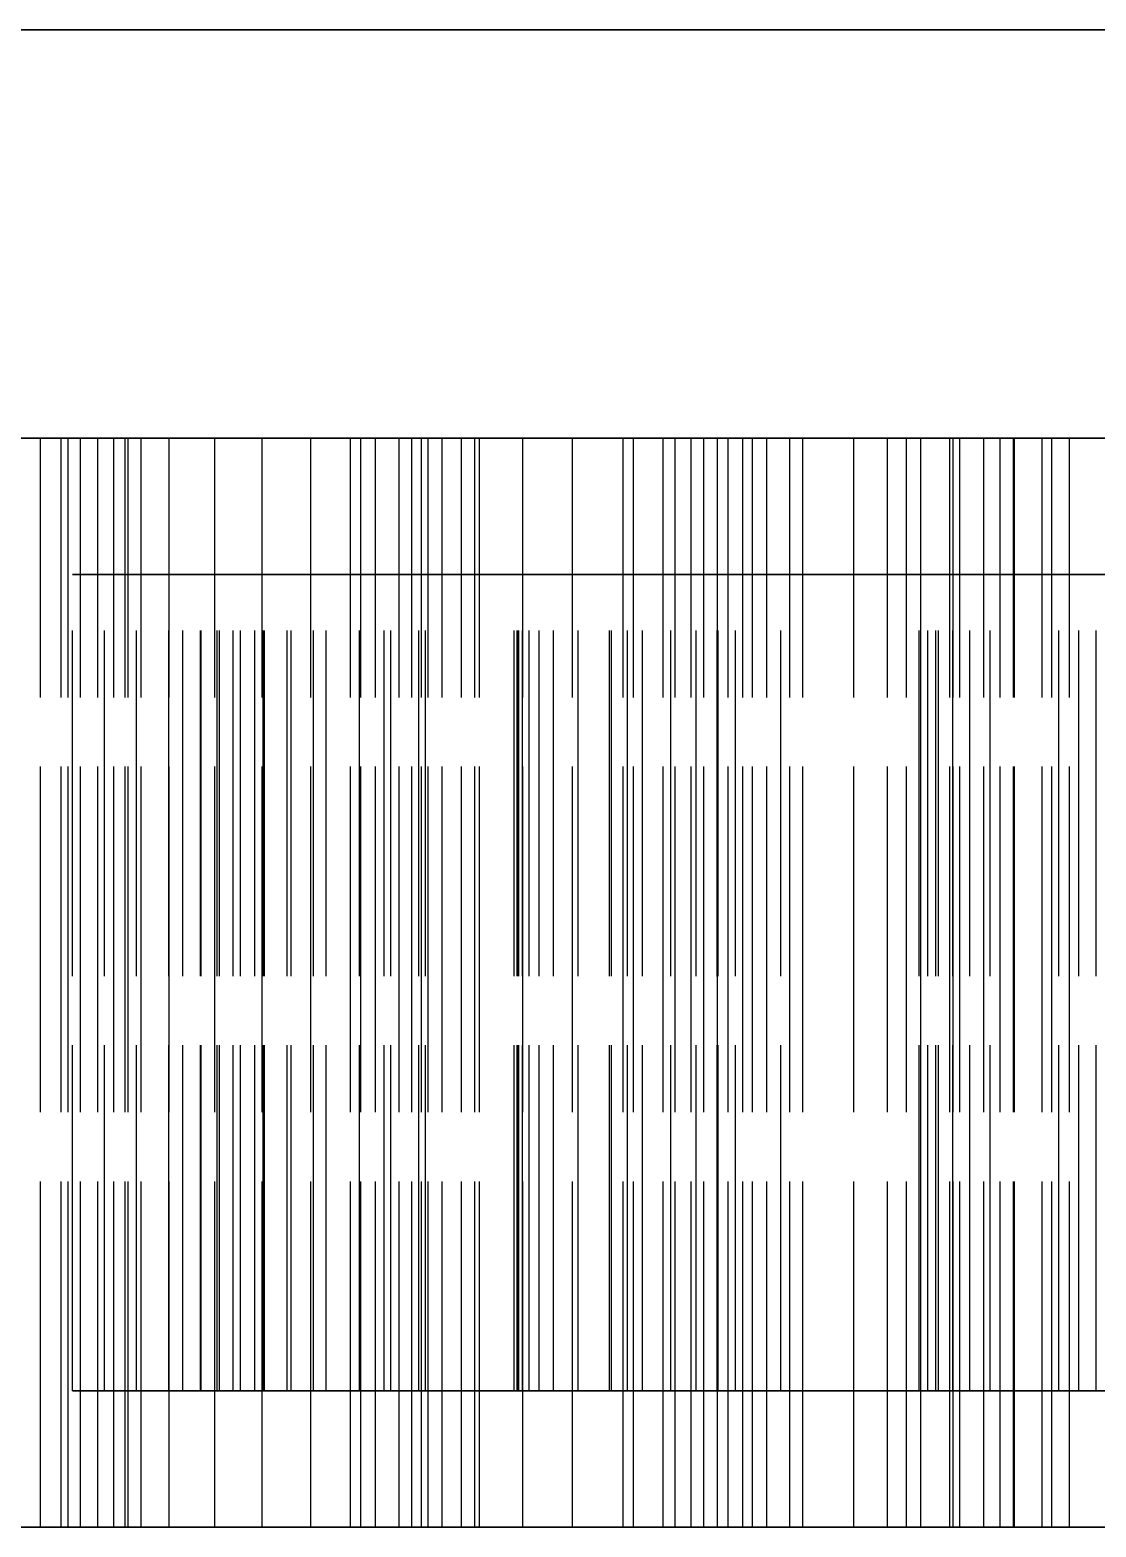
# Model space of a CAD drawing. Header units: millimetres. Extents: x -31 to 125, y -47 to 96.
# Drawn here: x 10.35 to 14.26, y 88.62 to 94.12 of the extents above; entities that cross this region are included whole.
import ezdxf

# ---------------------------------------------------------------- set-up
doc = ezdxf.new("R2010")
doc.units = ezdxf.units.MM
doc.linetypes.add('DASHED', pattern=[1.524, 1.27, -0.254])
doc.layers.add('HIDDEN', color=8, linetype='DASHED')
doc.layers.add('VISIBLE', color=7, linetype='CONTINUOUS')

msp = doc.modelspace()

# ---------------------------------------------------------------- linework, layer by layer
at = {"layer": 'HIDDEN'}
for points in [[(4.95238, 94.11735), (5.71429, 94.11735), (6.47619, 94.11735), (7.2381, 94.11735), (8, 94.11735), (8.7619, 94.11735), (9.52381, 94.11735), (10.28571, 94.11735), (11.04762, 94.11735), (11.80952, 94.11735), (12.57143, 94.11735), (13.33333, 94.11735), (14.09524, 94.11735), (14.85714, 94.11735), (15.61905, 94.11735), (16.38095, 94.11735), (17.14286, 94.11735), (17.90476, 94.11735)], [(19.125, 92.61735), (18.51786, 92.61735), (17.91071, 92.61735), (17.30357, 92.61735), (16.69643, 92.61735), (16.08929, 92.61735), (15.48214, 92.61735), (14.875, 92.61735), (14.26786, 92.61735), (13.66071, 92.61735), (13.05357, 92.61735), (12.44643, 92.61735), (11.83929, 92.61735), (11.23214, 92.61735), (10.625, 92.61735), (10.01786, 92.61735), (9.41071, 92.61735), (8.80357, 92.61735), (8.19643, 92.61735), (7.58929, 92.61735), (6.98214, 92.61735), (6.375, 92.61735), (5.76786, 92.61735), (5.16071, 92.61735)], [(5.16071, 92.61735), (5.76786, 92.61735), (6.375, 92.61735), (6.98214, 92.61735), (7.58929, 92.61735), (8.19643, 92.61735), (8.80357, 92.61735), (9.41071, 92.61735), (10.01786, 92.61735), (10.625, 92.61735), (11.23214, 92.61735), (11.83929, 92.61735), (12.44643, 92.61735), (13.05357, 92.61735), (13.66071, 92.61735), (14.26786, 92.61735), (14.875, 92.61735), (15.48214, 92.61735), (16.08929, 92.61735), (16.69643, 92.61735), (17.30357, 92.61735), (17.91071, 92.61735), (18.51786, 92.61735), (19.125, 92.61735)], [(18.50794, 92.61735), (17.80952, 92.61735), (17.11111, 92.61735), (16.4127, 92.61735), (15.71429, 92.61735), (15.01587, 92.61735), (14.31746, 92.61735), (13.61905, 92.61735), (12.92063, 92.61735), (12.22222, 92.61735), (11.52381, 92.61735), (10.8254, 92.61735), (10.12698, 92.61735), (9.42857, 92.61735), (8.73016, 92.61735), (8.03175, 92.61735), (7.33333, 92.61735), (6.63492, 92.61735), (5.93651, 92.61735), (5.2381, 92.61735)], [(5.2381, 92.61735), (5.93651, 92.61735), (6.63492, 92.61735), (7.33333, 92.61735), (8.03175, 92.61735), (8.73016, 92.61735), (9.42857, 92.61735), (10.12698, 92.61735), (10.8254, 92.61735), (11.52381, 92.61735), (12.22222, 92.61735), (12.92063, 92.61735), (13.61905, 92.61735), (14.31746, 92.61735), (15.01587, 92.61735), (15.71429, 92.61735), (16.4127, 92.61735), (17.11111, 92.61735), (17.80952, 92.61735), (18.50794, 92.61735)], [(10.48689, 92.61735), (10.30746, 92.61735)], [(10.30746, 92.61735), (10.48689, 92.61735)], [(10.69586, 92.61735), (10.3845, 92.61735)], [(10.3845, 92.61735), (10.46131, 92.61735)], [(10.46131, 92.61735), (10.3845, 92.61735)], [(10.3845, 92.61735), (10.69586, 92.61735)], [(10.3845, 88.61735), (10.3845, 92.61735)], [(10.3845, 88.61735), (10.3845, 92.61735)], [(10.46131, 92.61735), (10.53155, 92.61735)], [(10.53155, 92.61735), (10.46131, 92.61735)], [(10.46131, 88.61735), (10.46131, 92.61735)], [(10.46131, 88.61735), (10.46131, 92.61735)], [(10.75501, 92.61735), (10.48689, 92.61735)], [(10.48689, 92.61735), (10.75501, 92.61735)], [(10.48689, 88.61735), (10.48689, 92.61735)], [(10.48689, 88.61735), (10.48689, 92.61735)], [(10.53155, 92.61735), (10.59574, 92.61735)], [(10.59574, 92.61735), (10.53155, 92.61735)], [(10.53155, 88.61735), (10.53155, 92.61735)], [(10.53155, 88.61735), (10.53155, 92.61735)], [(10.59574, 92.61735), (10.65423, 92.61735)], [(10.65423, 92.61735), (10.59574, 92.61735)], [(10.59574, 88.61735), (10.59574, 92.61735)], [(10.59574, 88.61735), (10.59574, 92.61735)], [(10.65423, 92.61735), (10.70725, 92.61735)], [(10.70725, 92.61735), (10.65423, 92.61735)], [(10.65423, 88.61735), (10.65423, 92.61735)], [(10.65423, 88.61735), (10.65423, 92.61735)], [(10.85766, 92.61735), (10.69586, 92.61735)], [(10.69586, 92.61735), (10.85766, 92.61735)], [(10.69586, 88.61735), (10.69586, 92.61735)], [(10.69586, 88.61735), (10.69586, 92.61735)], [(10.70725, 92.61735), (10.75501, 92.61735)], [(10.75501, 92.61735), (10.70725, 92.61735)], [(10.70725, 88.61735), (10.70725, 92.61735)], [(10.70725, 88.61735), (10.70725, 92.61735)], [(10.75501, 88.61735), (10.75501, 92.61735)], [(10.75501, 88.61735), (10.75501, 92.61735)], [(11.02562, 92.61735), (10.85766, 92.61735)], [(10.85766, 92.61735), (11.02562, 92.61735)], [(10.85766, 88.61735), (10.85766, 92.61735)], [(10.85766, 88.61735), (10.85766, 92.61735)], [(11.19915, 92.61735), (11.02562, 92.61735)], [(11.02562, 92.61735), (11.19915, 92.61735)], [(11.02562, 88.61735), (11.02562, 92.61735)], [(11.02562, 88.61735), (11.02562, 92.61735)], [(11.3778, 92.61735), (11.19915, 92.61735)], [(11.19915, 92.61735), (11.3778, 92.61735)], [(11.19915, 88.61735), (11.19915, 92.61735)], [(11.19915, 88.61735), (11.19915, 92.61735)], [(11.56124, 92.61735), (11.3778, 92.61735)], [(11.3778, 92.61735), (11.56124, 92.61735)], [(11.3778, 88.61735), (11.3778, 92.61735)], [(11.3778, 88.61735), (11.3778, 92.61735)], [(11.80947, 92.61735), (11.5233, 92.61735)], [(11.5233, 92.61735), (11.61629, 92.61735)], [(11.61629, 92.61735), (11.5233, 92.61735)], [(11.5233, 92.61735), (11.80947, 92.61735)], [(11.5233, 88.61735), (11.5233, 92.61735)], [(11.5233, 88.61735), (11.5233, 92.61735)], [(11.7492, 92.61735), (11.56124, 92.61735)], [(11.56124, 92.61735), (11.7492, 92.61735)], [(11.56124, 88.61735), (11.56124, 92.61735)], [(11.56124, 88.61735), (11.56124, 92.61735)], [(11.61629, 92.61735), (11.70321, 92.61735)], [(11.70321, 92.61735), (11.61629, 92.61735)], [(11.61629, 88.61735), (11.61629, 92.61735)], [(11.61629, 88.61735), (11.61629, 92.61735)], [(11.70321, 92.61735), (11.78452, 92.61735)], [(11.78452, 92.61735), (11.70321, 92.61735)], [(11.70321, 88.61735), (11.70321, 92.61735)], [(11.70321, 88.61735), (11.70321, 92.61735)], [(11.99749, 92.61735), (11.7492, 92.61735)], [(11.7492, 92.61735), (11.99749, 92.61735)], [(11.7492, 88.61735), (11.7492, 92.61735)], [(11.7492, 88.61735), (11.7492, 92.61735)], [(11.78452, 92.61735), (11.86054, 92.61735)], [(11.86054, 92.61735), (11.78452, 92.61735)], [(11.78452, 88.61735), (11.78452, 92.61735)], [(11.78452, 88.61735), (11.78452, 92.61735)], [(11.98058, 92.61735), (11.80947, 92.61735)], [(11.80947, 92.61735), (11.98058, 92.61735)], [(11.80947, 88.61735), (11.80947, 92.61735)], [(11.80947, 88.61735), (11.80947, 92.61735)], [(11.86054, 92.61735), (11.93147, 92.61735)], [(11.93147, 92.61735), (11.86054, 92.61735)], [(11.86054, 88.61735), (11.86054, 92.61735)], [(11.86054, 88.61735), (11.86054, 92.61735)], [(11.93147, 92.61735), (11.99749, 92.61735)], [(11.99749, 92.61735), (11.93147, 92.61735)], [(11.93147, 88.61735), (11.93147, 92.61735)], [(11.93147, 88.61735), (11.93147, 92.61735)], [(12.15732, 92.61735), (11.98058, 92.61735)], [(11.98058, 92.61735), (12.15732, 92.61735)], [(11.98058, 88.61735), (11.98058, 92.61735)], [(11.98058, 88.61735), (11.98058, 92.61735)], [(11.99749, 88.61735), (11.99749, 92.61735)], [(11.99749, 88.61735), (11.99749, 92.61735)], [(12.33912, 92.61735), (12.15732, 92.61735)], [(12.15732, 92.61735), (12.33912, 92.61735)], [(12.15732, 88.61735), (12.15732, 92.61735)], [(12.15732, 88.61735), (12.15732, 92.61735)], [(12.52558, 92.61735), (12.33912, 92.61735)], [(12.33912, 92.61735), (12.52558, 92.61735)], [(12.33912, 88.61735), (12.33912, 92.61735)], [(12.33912, 88.61735), (12.33912, 92.61735)], [(12.71638, 92.61735), (12.52558, 92.61735)], [(12.52558, 92.61735), (12.71638, 92.61735)], [(12.52558, 88.61735), (12.52558, 92.61735)], [(12.52558, 88.61735), (12.52558, 92.61735)], [(12.82233, 92.61735), (12.56378, 92.61735)], [(12.56378, 92.61735), (12.67217, 92.61735)], [(12.67217, 92.61735), (12.56378, 92.61735)], [(12.56378, 92.61735), (12.82233, 92.61735)], [(12.56378, 88.61735), (12.56378, 92.61735)], [(12.56378, 88.61735), (12.56378, 92.61735)], [(12.67217, 92.61735), (12.77503, 92.61735)], [(12.77503, 92.61735), (12.67217, 92.61735)], [(12.67217, 88.61735), (12.67217, 92.61735)], [(12.67217, 88.61735), (12.67217, 92.61735)], [(12.91126, 92.61735), (12.71638, 92.61735)], [(12.71638, 92.61735), (12.91126, 92.61735)], [(12.71638, 88.61735), (12.71638, 92.61735)], [(12.71638, 88.61735), (12.71638, 92.61735)], [(12.77503, 92.61735), (12.87276, 92.61735)], [(12.87276, 92.61735), (12.77503, 92.61735)], [(12.77503, 88.61735), (12.77503, 92.61735)], [(12.77503, 88.61735), (12.77503, 92.61735)], [(13.00129, 92.61735), (12.82233, 92.61735)], [(12.82233, 92.61735), (13.00129, 92.61735)], [(12.82233, 88.61735), (12.82233, 92.61735)], [(12.82233, 88.61735), (12.82233, 92.61735)], [(12.87276, 92.61735), (12.96565, 92.61735)], [(12.96565, 92.61735), (12.87276, 92.61735)], [(12.87276, 88.61735), (12.87276, 92.61735)], [(12.87276, 88.61735), (12.87276, 92.61735)], [(13.13762, 92.61735), (12.91126, 92.61735)], [(12.91126, 92.61735), (13.13762, 92.61735)], [(12.91126, 88.61735), (12.91126, 92.61735)], [(12.91126, 88.61735), (12.91126, 92.61735)], [(12.96565, 92.61735), (13.05389, 92.61735)], [(13.05389, 92.61735), (12.96565, 92.61735)], [(12.96565, 88.61735), (12.96565, 92.61735)], [(12.96565, 88.61735), (12.96565, 92.61735)], [(13.18529, 92.61735), (13.00129, 92.61735)], [(13.00129, 92.61735), (13.18529, 92.61735)], [(13.00129, 88.61735), (13.00129, 92.61735)], [(13.00129, 88.61735), (13.00129, 92.61735)], [(13.05389, 92.61735), (13.13762, 92.61735)], [(13.13762, 92.61735), (13.05389, 92.61735)], [(13.05389, 88.61735), (13.05389, 92.61735)], [(13.05389, 88.61735), (13.05389, 92.61735)], [(13.13762, 88.61735), (13.13762, 92.61735)], [(13.13762, 88.61735), (13.13762, 92.61735)], [(13.37382, 92.61735), (13.18529, 92.61735)], [(13.18529, 92.61735), (13.37382, 92.61735)], [(13.18529, 88.61735), (13.18529, 92.61735)], [(13.18529, 88.61735), (13.18529, 92.61735)], [(13.5665, 92.61735), (13.37382, 92.61735)], [(13.37382, 92.61735), (13.5665, 92.61735)], [(13.37382, 88.61735), (13.37382, 92.61735)], [(13.37382, 88.61735), (13.37382, 92.61735)], [(13.72579, 92.61735), (13.49708, 92.61735)], [(13.49708, 92.61735), (13.61993, 92.61735)], [(13.61993, 92.61735), (13.49708, 92.61735)], [(13.49708, 92.61735), (13.72579, 92.61735)], [(13.49708, 88.61735), (13.49708, 92.61735)], [(13.49708, 88.61735), (13.49708, 92.61735)], [(13.76303, 92.61735), (13.5665, 92.61735)], [(13.5665, 92.61735), (13.76303, 92.61735)], [(13.5665, 88.61735), (13.5665, 92.61735)], [(13.5665, 88.61735), (13.5665, 92.61735)], [(13.61993, 92.61735), (13.73785, 92.61735)], [(13.73785, 92.61735), (13.61993, 92.61735)], [(13.61993, 88.61735), (13.61993, 92.61735)], [(13.61993, 88.61735), (13.61993, 92.61735)], [(13.91108, 92.61735), (13.72579, 92.61735)], [(13.72579, 92.61735), (13.91108, 92.61735)], [(13.72579, 88.61735), (13.72579, 92.61735)], [(13.72579, 88.61735), (13.72579, 92.61735)], [(13.73785, 92.61735), (13.85118, 92.61735)], [(13.85118, 92.61735), (13.73785, 92.61735)], [(13.73785, 88.61735), (13.73785, 92.61735)], [(13.73785, 88.61735), (13.73785, 92.61735)], [(13.96318, 92.61735), (13.76303, 92.61735)], [(13.76303, 92.61735), (13.96318, 92.61735)], [(13.76303, 88.61735), (13.76303, 92.61735)], [(13.76303, 88.61735), (13.76303, 92.61735)], [(13.85118, 92.61735), (13.96016, 92.61735)], [(13.96016, 92.61735), (13.85118, 92.61735)], [(13.85118, 88.61735), (13.85118, 92.61735)], [(13.85118, 88.61735), (13.85118, 92.61735)], [(14.10078, 92.61735), (13.91108, 92.61735)], [(13.91108, 92.61735), (14.10078, 92.61735)], [(13.91108, 88.61735), (13.91108, 92.61735)], [(13.91108, 88.61735), (13.91108, 92.61735)], [(13.96016, 92.61735), (14.06495, 92.61735)], [(14.06495, 92.61735), (13.96016, 92.61735)], [(13.96016, 88.61735), (13.96016, 92.61735)], [(13.96016, 88.61735), (13.96016, 92.61735)], [(14.16565, 92.61735), (13.96318, 92.61735)], [(13.96318, 92.61735), (14.16565, 92.61735)], [(13.96318, 88.61735), (13.96318, 92.61735)], [(13.96318, 88.61735), (13.96318, 92.61735)], [(14.06495, 92.61735), (14.16565, 92.61735)], [(14.16565, 92.61735), (14.06495, 92.61735)], [(14.06495, 88.61735), (14.06495, 92.61735)], [(14.06495, 88.61735), (14.06495, 92.61735)], [(14.29443, 92.61735), (14.10078, 92.61735)], [(14.10078, 92.61735), (14.29443, 92.61735)], [(14.10078, 88.61735), (14.10078, 92.61735)], [(14.10078, 88.61735), (14.10078, 92.61735)], [(14.16565, 88.61735), (14.16565, 92.61735)], [(14.16565, 88.61735), (14.16565, 92.61735)], [(10.50227, 92.11735), (10.6194, 92.11735)], [(10.6194, 92.11735), (10.50227, 92.11735)], [(10.50227, 89.11735), (10.50227, 92.11735)], [(10.50227, 89.11735), (10.50227, 92.11735)], [(10.6194, 92.11735), (10.73758, 92.11735)], [(10.73758, 92.11735), (10.6194, 92.11735)], [(10.6194, 89.11735), (10.6194, 92.11735)], [(10.6194, 89.11735), (10.6194, 92.11735)], [(10.73758, 92.11735), (10.85621, 92.11735)], [(10.85621, 92.11735), (10.73758, 92.11735)], [(10.73758, 89.11735), (10.73758, 92.11735)], [(10.73758, 89.11735), (10.73758, 92.11735)], [(10.85621, 92.11735), (10.97466, 92.11735)], [(10.97466, 92.11735), (10.85621, 92.11735)], [(10.85621, 89.11735), (10.85621, 92.11735)], [(10.85621, 89.11735), (10.85621, 92.11735)], [(10.90786, 92.11735), (11.03389, 92.11735)], [(10.97227, 92.11735), (10.90786, 92.11735)], [(11.03389, 92.11735), (10.90786, 92.11735)], [(10.90786, 92.11735), (10.97227, 92.11735)], [(10.90786, 89.11735), (10.90786, 92.11735)], [(10.90786, 89.11735), (10.90786, 92.11735)], [(11.04302, 92.11735), (10.97227, 92.11735)], [(10.97227, 92.11735), (11.04302, 92.11735)], [(10.97227, 89.11735), (10.97227, 92.11735)], [(10.97227, 89.11735), (10.97227, 92.11735)], [(10.97466, 92.11735), (11.09218, 92.11735)], [(11.09218, 92.11735), (10.97466, 92.11735)], [(10.97466, 89.11735), (10.97466, 92.11735)], [(10.97466, 89.11735), (10.97466, 92.11735)], [(11.03389, 92.11735), (11.17237, 92.11735)], [(11.17237, 92.11735), (11.03389, 92.11735)], [(11.03389, 89.11735), (11.03389, 92.11735)], [(11.03389, 89.11735), (11.03389, 92.11735)], [(11.11986, 92.11735), (11.04302, 92.11735)], [(11.04302, 92.11735), (11.11986, 92.11735)], [(11.04302, 89.11735), (11.04302, 92.11735)], [(11.04302, 89.11735), (11.04302, 92.11735)], [(11.09218, 92.11735), (11.20752, 92.11735)], [(11.20752, 92.11735), (11.09218, 92.11735)], [(11.09218, 89.11735), (11.09218, 92.11735)], [(11.09218, 89.11735), (11.09218, 92.11735)], [(11.20268, 92.11735), (11.11986, 92.11735)], [(11.11986, 92.11735), (11.20268, 92.11735)], [(11.11986, 89.11735), (11.11986, 92.11735)], [(11.11986, 89.11735), (11.11986, 92.11735)], [(11.17237, 92.11735), (11.30631, 92.11735)], [(11.30631, 92.11735), (11.17237, 92.11735)], [(11.17237, 89.11735), (11.17237, 92.11735)], [(11.17237, 89.11735), (11.17237, 92.11735)], [(11.29169, 92.11735), (11.20268, 92.11735)], [(11.20268, 92.11735), (11.29169, 92.11735)], [(11.20268, 89.11735), (11.20268, 92.11735)], [(11.20268, 89.11735), (11.20268, 92.11735)], [(11.20752, 92.11735), (11.64741, 92.11735)], [(11.64741, 92.11735), (11.20752, 92.11735)], [(11.20752, 89.11735), (11.20752, 92.11735)], [(11.20752, 89.11735), (11.20752, 92.11735)], [(11.38848, 92.11735), (11.29169, 92.11735)], [(11.29169, 92.11735), (11.38848, 92.11735)], [(11.29169, 89.11735), (11.29169, 92.11735)], [(11.29169, 89.11735), (11.29169, 92.11735)], [(11.30631, 92.11735), (11.43494, 92.11735)], [(11.43494, 92.11735), (11.30631, 92.11735)], [(11.30631, 89.11735), (11.30631, 92.11735)], [(11.30631, 89.11735), (11.30631, 92.11735)], [(11.79986, 92.11735), (11.38848, 92.11735)], [(11.38848, 92.11735), (11.79986, 92.11735)], [(11.38848, 89.11735), (11.38848, 92.11735)], [(11.38848, 89.11735), (11.38848, 92.11735)], [(11.43494, 92.11735), (11.55727, 92.11735)], [(11.55727, 92.11735), (11.43494, 92.11735)], [(11.43494, 89.11735), (11.43494, 92.11735)], [(11.43494, 89.11735), (11.43494, 92.11735)], [(11.55727, 92.11735), (11.67182, 92.11735)], [(11.67182, 92.11735), (11.55727, 92.11735)], [(11.55727, 89.11735), (11.55727, 92.11735)], [(11.55727, 89.11735), (11.55727, 92.11735)], [(11.64741, 92.11735), (11.79986, 92.11735)], [(11.79986, 92.11735), (11.64741, 92.11735)], [(11.64741, 89.11735), (11.64741, 92.11735)], [(11.64741, 89.11735), (11.64741, 92.11735)], [(11.67182, 92.11735), (11.7748, 92.11735)], [(11.7748, 92.11735), (11.67182, 92.11735)], [(11.67182, 89.11735), (11.67182, 92.11735)], [(11.67182, 89.11735), (11.67182, 92.11735)], [(11.7748, 92.11735), (12.12533, 92.11735)], [(12.12533, 92.11735), (11.7748, 92.11735)], [(11.7748, 89.11735), (11.7748, 92.11735)], [(11.7748, 89.11735), (11.7748, 92.11735)], [(11.79986, 89.11735), (11.79986, 92.11735)], [(11.79986, 89.11735), (11.79986, 92.11735)], [(12.12533, 92.11735), (12.54184, 92.11735)], [(12.54184, 92.11735), (12.12533, 92.11735)], [(12.12533, 89.11735), (12.12533, 92.11735)], [(12.12533, 89.11735), (12.12533, 92.11735)], [(12.13641, 92.11735), (12.14199, 92.11735)], [(12.14077, 92.11735), (12.13641, 92.11735)], [(12.14199, 92.11735), (12.13641, 92.11735)], [(12.13641, 92.11735), (12.14077, 92.11735)], [(12.13641, 89.11735), (12.13641, 92.11735)], [(12.13641, 89.11735), (12.13641, 92.11735)], [(12.15524, 92.11735), (12.14077, 92.11735)], [(12.14077, 92.11735), (12.15524, 92.11735)], [(12.14077, 89.11735), (12.14077, 92.11735)], [(12.14077, 89.11735), (12.14077, 92.11735)], [(12.14199, 92.11735), (12.36028, 92.11735)], [(12.36028, 92.11735), (12.14199, 92.11735)], [(12.14199, 89.11735), (12.14199, 92.11735)], [(12.14199, 89.11735), (12.14199, 92.11735)], [(12.18025, 92.11735), (12.15524, 92.11735)], [(12.15524, 92.11735), (12.18025, 92.11735)], [(12.15524, 89.11735), (12.15524, 92.11735)], [(12.15524, 89.11735), (12.15524, 92.11735)], [(12.21689, 92.11735), (12.18025, 92.11735)], [(12.18025, 92.11735), (12.21689, 92.11735)], [(12.18025, 89.11735), (12.18025, 92.11735)], [(12.18025, 89.11735), (12.18025, 92.11735)], [(12.26919, 92.11735), (12.21689, 92.11735)], [(12.21689, 92.11735), (12.26919, 92.11735)], [(12.21689, 89.11735), (12.21689, 92.11735)], [(12.21689, 89.11735), (12.21689, 92.11735)], [(12.54184, 92.11735), (12.26919, 92.11735)], [(12.26919, 92.11735), (12.54184, 92.11735)], [(12.26919, 89.11735), (12.26919, 92.11735)], [(12.26919, 89.11735), (12.26919, 92.11735)], [(12.36028, 92.11735), (12.48299, 92.11735)], [(12.48299, 92.11735), (12.36028, 92.11735)], [(12.36028, 89.11735), (12.36028, 92.11735)], [(12.36028, 89.11735), (12.36028, 92.11735)], [(14.26627, 92.11735), (14.21786, 92.11735), (14.16944, 92.11735), (14.12103, 92.11735), (14.07262, 92.11735), (14.02421, 92.11735), (13.97579, 92.11735), (13.92738, 92.11735), (13.87897, 92.11735), (13.83056, 92.11735), (13.78214, 92.11735), (13.73373, 92.11735), (13.68532, 92.11735), (13.6369, 92.11735), (13.58849, 92.11735), (13.54008, 92.11735), (13.49167, 92.11735), (13.44325, 92.11735), (13.39484, 92.11735), (13.34643, 92.11735), (13.29802, 92.11735), (13.2496, 92.11735), (13.20119, 92.11735), (13.15278, 92.11735), (13.10437, 92.11735), (13.05595, 92.11735), (13.00754, 92.11735), (12.95913, 92.11735), (12.91071, 92.11735), (12.8623, 92.11735), (12.81389, 92.11735), (12.76548, 92.11735), (12.71706, 92.11735), (12.66865, 92.11735), (12.62024, 92.11735), (12.57183, 92.11735), (12.52341, 92.11735), (12.475, 92.11735)], [(12.475, 92.11735), (12.48128, 92.11735), (12.48757, 92.11735), (12.49385, 92.11735), (12.50013, 92.11735), (12.50642, 92.11735), (12.5127, 92.11735), (12.51898, 92.11735), (12.52527, 92.11735), (12.53155, 92.11735), (12.53783, 92.11735), (12.54412, 92.11735), (12.5504, 92.11735), (12.55668, 92.11735), (12.56296, 92.11735), (12.56925, 92.11735), (12.57553, 92.11735), (12.58181, 92.11735), (12.5881, 92.11735), (12.59438, 92.11735), (12.60066, 92.11735), (12.60695, 92.11735), (12.61323, 92.11735), (12.61951, 92.11735), (12.6258, 92.11735), (12.63208, 92.11735), (12.63836, 92.11735), (12.64465, 92.11735), (12.65093, 92.11735), (12.65721, 92.11735), (12.6635, 92.11735), (12.66978, 92.11735), (12.67606, 92.11735), (12.68235, 92.11735), (12.68863, 92.11735), (12.69491, 92.11735), (12.70119, 92.11735), (12.70748, 92.11735), (12.71376, 92.11735), (12.72004, 92.11735), (12.72633, 92.11735), (12.73261, 92.11735), (12.73889, 92.11735), (12.74518, 92.11735), (12.75146, 92.11735), (12.75774, 92.11735), (12.76403, 92.11735), (12.77031, 92.11735), (12.77659, 92.11735), (12.78288, 92.11735), (12.78916, 92.11735), (12.79544, 92.11735), (12.80173, 92.11735), (12.80801, 92.11735), (12.81429, 92.11735), (12.82058, 92.11735), (12.82686, 92.11735), (12.83314, 92.11735), (12.83943, 92.11735), (12.84571, 92.11735), (12.85199, 92.11735), (12.85827, 92.11735), (12.86456, 92.11735), (12.87084, 92.11735)], [(12.475, 89.11735), (12.475, 92.11735)], [(12.48299, 92.11735), (12.59681, 92.11735)], [(12.59681, 92.11735), (12.48299, 92.11735)], [(12.48299, 89.11735), (12.48299, 92.11735)], [(12.48299, 89.11735), (12.48299, 92.11735)], [(12.54184, 89.11735), (12.54184, 92.11735)], [(12.54184, 89.11735), (12.54184, 92.11735)], [(12.59681, 92.11735), (12.70097, 92.11735)], [(12.70097, 92.11735), (12.59681, 92.11735)], [(12.59681, 89.11735), (12.59681, 92.11735)], [(12.59681, 89.11735), (12.59681, 92.11735)], [(12.70097, 92.11735), (12.79441, 92.11735)], [(12.79441, 92.11735), (12.70097, 92.11735)], [(12.70097, 89.11735), (12.70097, 92.11735)], [(12.70097, 89.11735), (12.70097, 92.11735)], [(12.79441, 92.11735), (12.87529, 92.11735)], [(12.87529, 92.11735), (12.79441, 92.11735)], [(12.79441, 89.11735), (12.79441, 92.11735)], [(12.79441, 89.11735), (12.79441, 92.11735)], [(12.87084, 92.11735), (15.12916, 92.11735)], [(12.87084, 89.11735), (12.87084, 92.11735)], [(12.87529, 92.11735), (12.93832, 92.11735)], [(12.93832, 92.11735), (12.87529, 92.11735)], [(12.87529, 89.11735), (12.87529, 92.11735)], [(12.87529, 89.11735), (12.87529, 92.11735)], [(12.93832, 92.11735), (13.10556, 92.11735)], [(13.10556, 92.11735), (12.93832, 92.11735)], [(12.93832, 89.11735), (12.93832, 92.11735)], [(12.93832, 89.11735), (12.93832, 92.11735)], [(13.10556, 92.11735), (13.67453, 92.11735)], [(13.67453, 92.11735), (13.10556, 92.11735)], [(13.10556, 89.11735), (13.10556, 92.11735)], [(13.10556, 89.11735), (13.10556, 92.11735)], [(13.61368, 92.11735), (13.61987, 92.11735)], [(13.67453, 92.11735), (13.61368, 92.11735)], [(13.61987, 92.11735), (13.61368, 92.11735)], [(13.61368, 92.11735), (13.67453, 92.11735)], [(13.61368, 89.11735), (13.61368, 92.11735)], [(13.61368, 89.11735), (13.61368, 92.11735)], [(13.61987, 92.11735), (13.64542, 92.11735)], [(13.64542, 92.11735), (13.61987, 92.11735)], [(13.61987, 89.11735), (13.61987, 92.11735)], [(13.61987, 89.11735), (13.61987, 92.11735)], [(13.64542, 92.11735), (13.68492, 92.11735)], [(13.68492, 92.11735), (13.64542, 92.11735)], [(13.64542, 89.11735), (13.64542, 92.11735)], [(13.64542, 89.11735), (13.64542, 92.11735)], [(13.67453, 89.11735), (13.67453, 92.11735)], [(13.67453, 89.11735), (13.67453, 92.11735)], [(13.68492, 92.11735), (13.73671, 92.11735)], [(13.73671, 92.11735), (13.68492, 92.11735)], [(13.68492, 89.11735), (13.68492, 92.11735)], [(13.68492, 89.11735), (13.68492, 92.11735)], [(13.73671, 92.11735), (13.7999, 92.11735)], [(13.7999, 92.11735), (13.73671, 92.11735)], [(13.73671, 89.11735), (13.73671, 92.11735)], [(13.73671, 89.11735), (13.73671, 92.11735)], [(13.7999, 92.11735), (13.87397, 92.11735)], [(13.87397, 92.11735), (13.7999, 92.11735)], [(13.7999, 89.11735), (13.7999, 92.11735)], [(13.7999, 89.11735), (13.7999, 92.11735)], [(13.87397, 92.11735), (14.12603, 92.11735)], [(14.12603, 92.11735), (13.87397, 92.11735)], [(13.87397, 89.11735), (13.87397, 92.11735)], [(13.87397, 89.11735), (13.87397, 92.11735)], [(14.12603, 92.11735), (14.2001, 92.11735)], [(14.2001, 92.11735), (14.12603, 92.11735)], [(14.12603, 89.11735), (14.12603, 92.11735)], [(14.12603, 89.11735), (14.12603, 92.11735)], [(14.2001, 92.11735), (14.26329, 92.11735)], [(14.26329, 92.11735), (14.2001, 92.11735)], [(14.2001, 89.11735), (14.2001, 92.11735)], [(14.2001, 89.11735), (14.2001, 92.11735)], [(14.26329, 92.11735), (14.31508, 92.11735)], [(14.31508, 92.11735), (14.26329, 92.11735)], [(14.26329, 89.11735), (14.26329, 92.11735)], [(10.50227, 89.11735), (10.6194, 89.11735)], [(10.6194, 89.11735), (10.50227, 89.11735)], [(10.6194, 89.11735), (10.73758, 89.11735)], [(10.73758, 89.11735), (10.6194, 89.11735)], [(10.73758, 89.11735), (10.85621, 89.11735)], [(10.85621, 89.11735), (10.73758, 89.11735)], [(10.85621, 89.11735), (10.97466, 89.11735)], [(10.97466, 89.11735), (10.85621, 89.11735)], [(10.90786, 89.11735), (11.03389, 89.11735)], [(10.97227, 89.11735), (10.90786, 89.11735)], [(11.03389, 89.11735), (10.90786, 89.11735)], [(10.90786, 89.11735), (10.97227, 89.11735)], [(11.04302, 89.11735), (10.97227, 89.11735)], [(10.97227, 89.11735), (11.04302, 89.11735)], [(10.97466, 89.11735), (11.09218, 89.11735)], [(11.09218, 89.11735), (10.97466, 89.11735)], [(11.03389, 89.11735), (11.17237, 89.11735)], [(11.17237, 89.11735), (11.03389, 89.11735)], [(11.11986, 89.11735), (11.04302, 89.11735)], [(11.04302, 89.11735), (11.11986, 89.11735)], [(11.09218, 89.11735), (11.20752, 89.11735)], [(11.20752, 89.11735), (11.09218, 89.11735)], [(11.20268, 89.11735), (11.11986, 89.11735)], [(11.11986, 89.11735), (11.20268, 89.11735)], [(11.17237, 89.11735), (11.30631, 89.11735)], [(11.30631, 89.11735), (11.17237, 89.11735)], [(11.29169, 89.11735), (11.20268, 89.11735)], [(11.20268, 89.11735), (11.29169, 89.11735)], [(11.20752, 89.11735), (11.64741, 89.11735)], [(11.64741, 89.11735), (11.20752, 89.11735)], [(11.38848, 89.11735), (11.29169, 89.11735)], [(11.29169, 89.11735), (11.38848, 89.11735)], [(11.30631, 89.11735), (11.43494, 89.11735)], [(11.43494, 89.11735), (11.30631, 89.11735)], [(11.79986, 89.11735), (11.38848, 89.11735)], [(11.38848, 89.11735), (11.79986, 89.11735)], [(11.43494, 89.11735), (11.55727, 89.11735)], [(11.55727, 89.11735), (11.43494, 89.11735)], [(11.55727, 89.11735), (11.67182, 89.11735)], [(11.67182, 89.11735), (11.55727, 89.11735)], [(11.64741, 89.11735), (11.79986, 89.11735)], [(11.79986, 89.11735), (11.64741, 89.11735)], [(11.67182, 89.11735), (11.7748, 89.11735)], [(11.7748, 89.11735), (11.67182, 89.11735)], [(11.7748, 89.11735), (12.12533, 89.11735)], [(12.12533, 89.11735), (11.7748, 89.11735)], [(12.12533, 89.11735), (12.54184, 89.11735)], [(12.54184, 89.11735), (12.12533, 89.11735)], [(12.13641, 89.11735), (12.14199, 89.11735)], [(12.14077, 89.11735), (12.13641, 89.11735)], [(12.14199, 89.11735), (12.13641, 89.11735)], [(12.13641, 89.11735), (12.14077, 89.11735)], [(12.15524, 89.11735), (12.14077, 89.11735)], [(12.14077, 89.11735), (12.15524, 89.11735)], [(12.14199, 89.11735), (12.36028, 89.11735)], [(12.36028, 89.11735), (12.14199, 89.11735)], [(12.18025, 89.11735), (12.15524, 89.11735)], [(12.15524, 89.11735), (12.18025, 89.11735)], [(12.21689, 89.11735), (12.18025, 89.11735)], [(12.18025, 89.11735), (12.21689, 89.11735)], [(12.26919, 89.11735), (12.21689, 89.11735)], [(12.21689, 89.11735), (12.26919, 89.11735)], [(12.54184, 89.11735), (12.26919, 89.11735)], [(12.26919, 89.11735), (12.54184, 89.11735)], [(12.36028, 89.11735), (12.48299, 89.11735)], [(12.48299, 89.11735), (12.36028, 89.11735)], [(12.87084, 89.11735), (12.86456, 89.11735), (12.85827, 89.11735), (12.85199, 89.11735), (12.84571, 89.11735), (12.83943, 89.11735), (12.83314, 89.11735), (12.82686, 89.11735), (12.82058, 89.11735), (12.81429, 89.11735), (12.80801, 89.11735), (12.80173, 89.11735), (12.79544, 89.11735), (12.78916, 89.11735), (12.78288, 89.11735), (12.77659, 89.11735), (12.77031, 89.11735), (12.76403, 89.11735), (12.75774, 89.11735), (12.75146, 89.11735), (12.74518, 89.11735), (12.73889, 89.11735), (12.73261, 89.11735), (12.72633, 89.11735), (12.72004, 89.11735), (12.71376, 89.11735), (12.70748, 89.11735), (12.70119, 89.11735), (12.69491, 89.11735), (12.68863, 89.11735), (12.68235, 89.11735), (12.67606, 89.11735), (12.66978, 89.11735), (12.6635, 89.11735), (12.65721, 89.11735), (12.65093, 89.11735), (12.64465, 89.11735), (12.63836, 89.11735), (12.63208, 89.11735), (12.6258, 89.11735), (12.61951, 89.11735), (12.61323, 89.11735), (12.60695, 89.11735), (12.60066, 89.11735), (12.59438, 89.11735), (12.5881, 89.11735), (12.58181, 89.11735), (12.57553, 89.11735), (12.56925, 89.11735), (12.56296, 89.11735), (12.55668, 89.11735), (12.5504, 89.11735), (12.54412, 89.11735), (12.53783, 89.11735), (12.53155, 89.11735), (12.52527, 89.11735), (12.51898, 89.11735), (12.5127, 89.11735), (12.50642, 89.11735), (12.50013, 89.11735), (12.49385, 89.11735), (12.48757, 89.11735), (12.48128, 89.11735), (12.475, 89.11735)], [(12.475, 89.11735), (12.52341, 89.11735), (12.57183, 89.11735), (12.62024, 89.11735), (12.66865, 89.11735), (12.71706, 89.11735), (12.76548, 89.11735), (12.81389, 89.11735), (12.8623, 89.11735), (12.91071, 89.11735), (12.95913, 89.11735), (13.00754, 89.11735), (13.05595, 89.11735), (13.10437, 89.11735), (13.15278, 89.11735), (13.20119, 89.11735), (13.2496, 89.11735), (13.29802, 89.11735), (13.34643, 89.11735), (13.39484, 89.11735), (13.44325, 89.11735), (13.49167, 89.11735), (13.54008, 89.11735), (13.58849, 89.11735), (13.6369, 89.11735), (13.68532, 89.11735), (13.73373, 89.11735), (13.78214, 89.11735), (13.83056, 89.11735), (13.87897, 89.11735), (13.92738, 89.11735), (13.97579, 89.11735), (14.02421, 89.11735), (14.07262, 89.11735), (14.12103, 89.11735), (14.16944, 89.11735), (14.21786, 89.11735), (14.26627, 89.11735)], [(12.48299, 89.11735), (12.59681, 89.11735)], [(12.59681, 89.11735), (12.48299, 89.11735)], [(12.59681, 89.11735), (12.70097, 89.11735)], [(12.70097, 89.11735), (12.59681, 89.11735)], [(12.70097, 89.11735), (12.79441, 89.11735)], [(12.79441, 89.11735), (12.70097, 89.11735)], [(12.79441, 89.11735), (12.87529, 89.11735)], [(12.87529, 89.11735), (12.79441, 89.11735)], [(12.87084, 89.11735), (15.12916, 89.11735)], [(12.87529, 89.11735), (12.93832, 89.11735)], [(12.93832, 89.11735), (12.87529, 89.11735)], [(12.93832, 89.11735), (13.10556, 89.11735)], [(13.10556, 89.11735), (12.93832, 89.11735)], [(13.10556, 89.11735), (13.67453, 89.11735)], [(13.67453, 89.11735), (13.10556, 89.11735)], [(13.61368, 89.11735), (13.61987, 89.11735)], [(13.67453, 89.11735), (13.61368, 89.11735)], [(13.61987, 89.11735), (13.61368, 89.11735)], [(13.61368, 89.11735), (13.67453, 89.11735)], [(13.61987, 89.11735), (13.64542, 89.11735)], [(13.64542, 89.11735), (13.61987, 89.11735)], [(13.64542, 89.11735), (13.68492, 89.11735)], [(13.68492, 89.11735), (13.64542, 89.11735)], [(13.68492, 89.11735), (13.73671, 89.11735)], [(13.73671, 89.11735), (13.68492, 89.11735)], [(13.73671, 89.11735), (13.7999, 89.11735)], [(13.7999, 89.11735), (13.73671, 89.11735)], [(13.7999, 89.11735), (13.87397, 89.11735)], [(13.87397, 89.11735), (13.7999, 89.11735)], [(13.87397, 89.11735), (14.12603, 89.11735)], [(14.12603, 89.11735), (13.87397, 89.11735)], [(14.12603, 89.11735), (14.2001, 89.11735)], [(14.2001, 89.11735), (14.12603, 89.11735)], [(14.2001, 89.11735), (14.26329, 89.11735)], [(14.26329, 89.11735), (14.2001, 89.11735)], [(14.26329, 89.11735), (14.31508, 89.11735)], [(14.31508, 89.11735), (14.26329, 89.11735)], [(19.125, 88.61735), (18.51786, 88.61735), (17.91071, 88.61735), (17.30357, 88.61735), (16.69643, 88.61735), (16.08929, 88.61735), (15.48214, 88.61735), (14.875, 88.61735), (14.26786, 88.61735), (13.66071, 88.61735), (13.05357, 88.61735), (12.44643, 88.61735), (11.83929, 88.61735), (11.23214, 88.61735), (10.625, 88.61735), (10.01786, 88.61735), (9.41071, 88.61735), (8.80357, 88.61735), (8.19643, 88.61735), (7.58929, 88.61735), (6.98214, 88.61735), (6.375, 88.61735), (5.76786, 88.61735), (5.16071, 88.61735)], [(5.16071, 88.61735), (5.76786, 88.61735), (6.375, 88.61735), (6.98214, 88.61735), (7.58929, 88.61735), (8.19643, 88.61735), (8.80357, 88.61735), (9.41071, 88.61735), (10.01786, 88.61735), (10.625, 88.61735), (11.23214, 88.61735), (11.83929, 88.61735), (12.44643, 88.61735), (13.05357, 88.61735), (13.66071, 88.61735), (14.26786, 88.61735), (14.875, 88.61735), (15.48214, 88.61735), (16.08929, 88.61735), (16.69643, 88.61735), (17.30357, 88.61735), (17.91071, 88.61735), (18.51786, 88.61735), (19.125, 88.61735)], [(10.48689, 88.61735), (10.30746, 88.61735)], [(10.30746, 88.61735), (10.48689, 88.61735)], [(10.69586, 88.61735), (10.3845, 88.61735)], [(10.3845, 88.61735), (10.46131, 88.61735)], [(10.46131, 88.61735), (10.3845, 88.61735)], [(10.3845, 88.61735), (10.69586, 88.61735)], [(10.46131, 88.61735), (10.53155, 88.61735)], [(10.53155, 88.61735), (10.46131, 88.61735)], [(10.75501, 88.61735), (10.48689, 88.61735)], [(10.48689, 88.61735), (10.75501, 88.61735)], [(10.53155, 88.61735), (10.59574, 88.61735)], [(10.59574, 88.61735), (10.53155, 88.61735)], [(10.59574, 88.61735), (10.65423, 88.61735)], [(10.65423, 88.61735), (10.59574, 88.61735)], [(10.65423, 88.61735), (10.70725, 88.61735)], [(10.70725, 88.61735), (10.65423, 88.61735)], [(10.85766, 88.61735), (10.69586, 88.61735)], [(10.69586, 88.61735), (10.85766, 88.61735)], [(10.70725, 88.61735), (10.75501, 88.61735)], [(10.75501, 88.61735), (10.70725, 88.61735)], [(11.02562, 88.61735), (10.85766, 88.61735)], [(10.85766, 88.61735), (11.02562, 88.61735)], [(11.19915, 88.61735), (11.02562, 88.61735)], [(11.02562, 88.61735), (11.19915, 88.61735)], [(11.3778, 88.61735), (11.19915, 88.61735)], [(11.19915, 88.61735), (11.3778, 88.61735)], [(11.56124, 88.61735), (11.3778, 88.61735)], [(11.3778, 88.61735), (11.56124, 88.61735)], [(11.80947, 88.61735), (11.5233, 88.61735)], [(11.5233, 88.61735), (11.61629, 88.61735)], [(11.61629, 88.61735), (11.5233, 88.61735)], [(11.5233, 88.61735), (11.80947, 88.61735)], [(11.7492, 88.61735), (11.56124, 88.61735)], [(11.56124, 88.61735), (11.7492, 88.61735)], [(11.61629, 88.61735), (11.70321, 88.61735)], [(11.70321, 88.61735), (11.61629, 88.61735)], [(11.70321, 88.61735), (11.78452, 88.61735)], [(11.78452, 88.61735), (11.70321, 88.61735)], [(11.99749, 88.61735), (11.7492, 88.61735)], [(11.7492, 88.61735), (11.99749, 88.61735)], [(11.78452, 88.61735), (11.86054, 88.61735)], [(11.86054, 88.61735), (11.78452, 88.61735)], [(11.98058, 88.61735), (11.80947, 88.61735)], [(11.80947, 88.61735), (11.98058, 88.61735)], [(11.86054, 88.61735), (11.93147, 88.61735)], [(11.93147, 88.61735), (11.86054, 88.61735)], [(11.93147, 88.61735), (11.99749, 88.61735)], [(11.99749, 88.61735), (11.93147, 88.61735)], [(12.15732, 88.61735), (11.98058, 88.61735)], [(11.98058, 88.61735), (12.15732, 88.61735)], [(12.33912, 88.61735), (12.15732, 88.61735)], [(12.15732, 88.61735), (12.33912, 88.61735)], [(12.52558, 88.61735), (12.33912, 88.61735)], [(12.33912, 88.61735), (12.52558, 88.61735)], [(12.71638, 88.61735), (12.52558, 88.61735)], [(12.52558, 88.61735), (12.71638, 88.61735)], [(12.82233, 88.61735), (12.56378, 88.61735)], [(12.56378, 88.61735), (12.67217, 88.61735)], [(12.67217, 88.61735), (12.56378, 88.61735)], [(12.56378, 88.61735), (12.82233, 88.61735)], [(12.67217, 88.61735), (12.77503, 88.61735)], [(12.77503, 88.61735), (12.67217, 88.61735)], [(12.91126, 88.61735), (12.71638, 88.61735)], [(12.71638, 88.61735), (12.91126, 88.61735)], [(12.77503, 88.61735), (12.87276, 88.61735)], [(12.87276, 88.61735), (12.77503, 88.61735)], [(13.00129, 88.61735), (12.82233, 88.61735)], [(12.82233, 88.61735), (13.00129, 88.61735)], [(12.87276, 88.61735), (12.96565, 88.61735)], [(12.96565, 88.61735), (12.87276, 88.61735)], [(13.13762, 88.61735), (12.91126, 88.61735)], [(12.91126, 88.61735), (13.13762, 88.61735)], [(12.96565, 88.61735), (13.05389, 88.61735)], [(13.05389, 88.61735), (12.96565, 88.61735)], [(13.18529, 88.61735), (13.00129, 88.61735)], [(13.00129, 88.61735), (13.18529, 88.61735)], [(13.05389, 88.61735), (13.13762, 88.61735)], [(13.13762, 88.61735), (13.05389, 88.61735)], [(13.37382, 88.61735), (13.18529, 88.61735)], [(13.18529, 88.61735), (13.37382, 88.61735)], [(13.5665, 88.61735), (13.37382, 88.61735)], [(13.37382, 88.61735), (13.5665, 88.61735)], [(13.72579, 88.61735), (13.49708, 88.61735)], [(13.49708, 88.61735), (13.61993, 88.61735)], [(13.61993, 88.61735), (13.49708, 88.61735)], [(13.49708, 88.61735), (13.72579, 88.61735)], [(13.76303, 88.61735), (13.5665, 88.61735)], [(13.5665, 88.61735), (13.76303, 88.61735)], [(13.61993, 88.61735), (13.73785, 88.61735)], [(13.73785, 88.61735), (13.61993, 88.61735)], [(13.91108, 88.61735), (13.72579, 88.61735)], [(13.72579, 88.61735), (13.91108, 88.61735)], [(13.73785, 88.61735), (13.85118, 88.61735)], [(13.85118, 88.61735), (13.73785, 88.61735)], [(13.96318, 88.61735), (13.76303, 88.61735)], [(13.76303, 88.61735), (13.96318, 88.61735)], [(13.85118, 88.61735), (13.96016, 88.61735)], [(13.96016, 88.61735), (13.85118, 88.61735)], [(14.10078, 88.61735), (13.91108, 88.61735)], [(13.91108, 88.61735), (14.10078, 88.61735)], [(13.96016, 88.61735), (14.06495, 88.61735)], [(14.06495, 88.61735), (13.96016, 88.61735)], [(14.16565, 88.61735), (13.96318, 88.61735)], [(13.96318, 88.61735), (14.16565, 88.61735)], [(14.06495, 88.61735), (14.16565, 88.61735)], [(14.16565, 88.61735), (14.06495, 88.61735)], [(14.29443, 88.61735), (14.10078, 88.61735)], [(14.10078, 88.61735), (14.29443, 88.61735)]]:
    msp.add_lwpolyline(points, dxfattribs=at)
at = {"layer": 'VISIBLE'}
msp.add_lwpolyline([(17.90476, 94.11735), (17.14286, 94.11735), (16.38095, 94.11735), (15.61905, 94.11735), (14.85714, 94.11735), (14.09524, 94.11735), (13.33333, 94.11735), (12.57143, 94.11735), (11.80952, 94.11735), (11.04762, 94.11735), (10.28571, 94.11735), (9.52381, 94.11735), (8.7619, 94.11735), (8, 94.11735), (7.2381, 94.11735), (6.47619, 94.11735), (5.71429, 94.11735), (4.95238, 94.11735)], dxfattribs=at)

doc.saveas('drawing.dxf')
